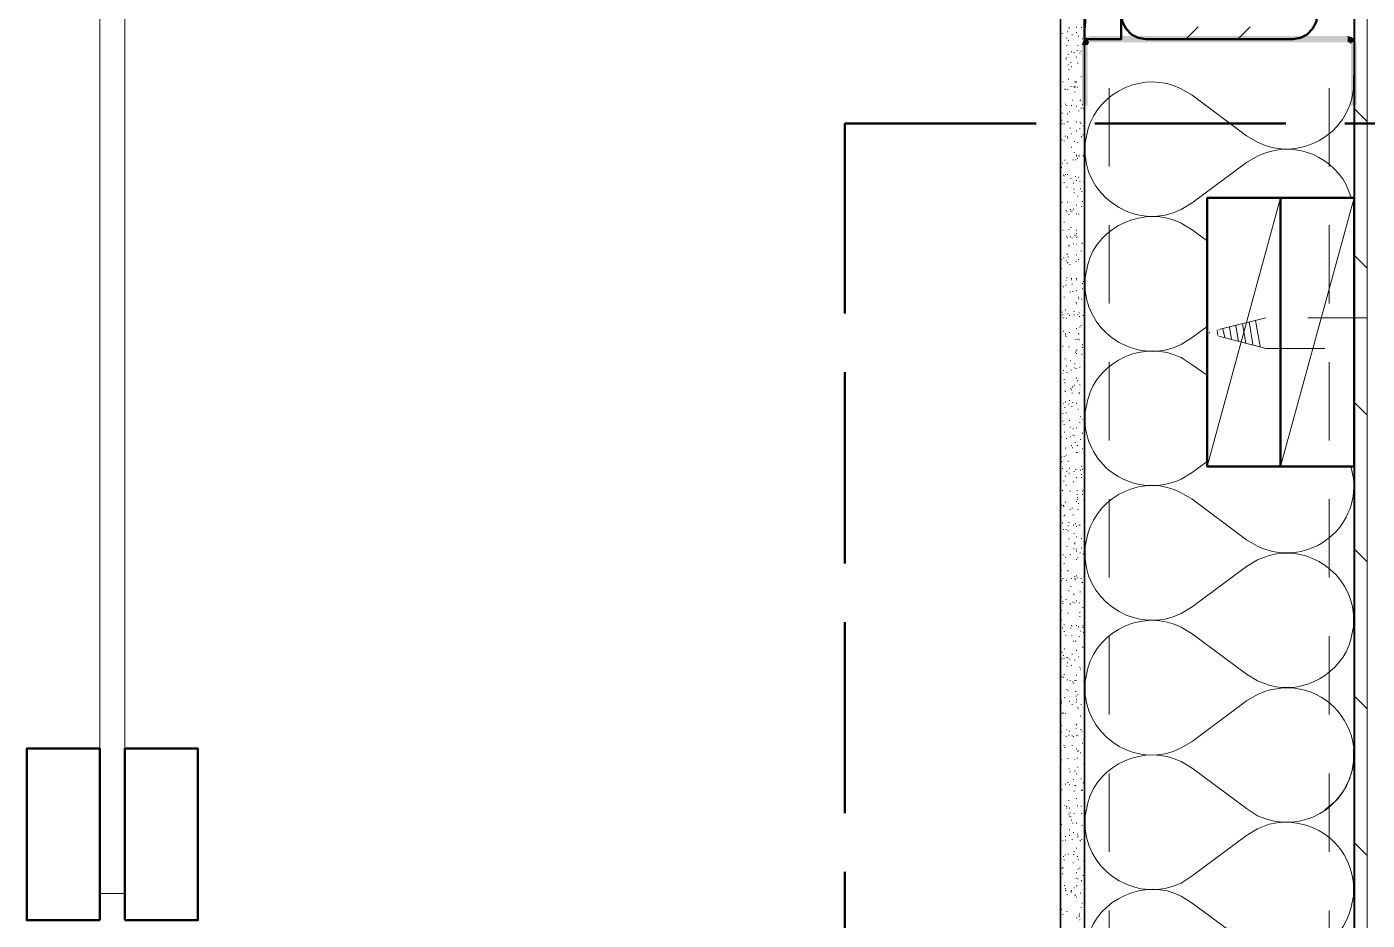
# Model space of a CAD drawing. Header units: inches. Extents: x 5 to 516, y -193 to 129.
# Drawn here: x 75.743 to 78.024, y -178.812 to -177.291 of the extents above; entities that cross this region are included whole.
import ezdxf

# ---------------------------------------------------------------- set-up
doc = ezdxf.new("R2010")
doc.units = ezdxf.units.IN
doc.header["$MEASUREMENT"] = 0
doc.linetypes.add('PDF_IMPORT', pattern=[1, 0.8, -0.2])
doc.layers.add('PDF8_Geometry', color=7, linetype='Continuous')
doc.layers.add('PDF8_Solid Fills', color=7, linetype='Continuous')

msp = doc.modelspace()

# ---------------------------------------------------------------- hatches: boundary and pattern name
at = {"layer": 'PDF8_Solid Fills', "transparency": 33554559}
for points in [[(77.5510687, -177.3180039), (77.5466242, -177.309115), (77.5410687, -177.3146706), (77.5499574, -177.3202269)], [(77.5544051, -177.3068929), (77.5466273, -177.3091151), (77.5510718, -177.3180047), (77.5544051, -177.318004), (77.9910718, -177.3180047), (77.9910718, -177.3068929)], [(77.9944051, -177.3180039), (77.9988496, -177.309115), (77.9910718, -177.3068928), (77.991072, -177.3180047)], [(77.5388479, -177.4257826), (77.5488479, -177.4257826), (77.5488486, -177.3224493), (77.5388479, -177.3224493)], [(77.5499612, -177.320227), (77.5410723, -177.3146715), (77.5388501, -177.3224493), (77.5488497, -177.322449)], [(78.0066259, -177.322449), (78.0044037, -177.3146712), (77.9955141, -177.3202267), (77.9966259, -177.322449), (77.9966252, -177.4257823), (78.0066259, -177.4257823)]]:
    msp.add_hatch(color=256, dxfattribs=at).paths.add_polyline_path(points)

# ---------------------------------------------------------------- linework, layer by layer
at = {"layer": 'PDF8_Geometry', "lineweight": 35}
for points in [[(78.0021816, -189.8957837), (78.0021816, -171.2291155), (78.0432928, -171.2291155), (78.0432928, -189.8957837)], [(77.5021816, -189.854672), (77.5021816, -177.2702266), (77.5432927, -177.2702266), (77.5432927, -189.854672)]]:
    msp.add_lwpolyline(points, close=True, dxfattribs=at)
at = {"layer": 'PDF8_Geometry', "lineweight": 15}
for points in [[(78.0032938, -189.8957831), (78.0032938, -171.229115)], [(78.024403, -189.8957831), (78.024403, -171.229115)], [(77.5432922, -177.3124494), (77.6055144, -176.479116)], [(75.9099591, -176.5246708), (75.8677368, -176.5246708), (75.8677368, -178.7668932)], [(75.9099596, -176.5246708), (75.9099596, -178.7668932)], [(77.5055167, -177.3035597), (77.5055167, -177.3024486)], [(77.5132945, -177.3113372), (77.5132945, -177.3102261)], [(77.5144056, -177.2991154), (77.5144056, -177.3002265)], [(77.5166279, -177.292449), (77.5166279, -177.2935601)], [(77.517739, -177.2935601), (77.517739, -177.292449)], [(77.5221834, -177.3057818), (77.5221834, -177.3046708)], [(77.5299612, -177.291338), (77.5299612, -177.292449)], [(77.5299612, -177.3002265), (77.5299612, -177.3013376)], [(77.5332945, -177.308004), (77.5332945, -177.3068929)], [(77.5388501, -177.292449), (77.537739, -177.292449)], [(77.7155153, -177.3124494), (77.7366264, -177.2913382)], [(77.8044051, -177.3124494), (77.8255162, -177.2913382)], [(77.5032945, -177.3324486), (77.5032945, -177.3313375)], [(77.5132945, -177.322449), (77.5132945, -177.32356)], [(77.5166279, -177.3146704), (77.5155168, -177.3146704)], [(77.5310723, -177.3324486), (77.5310723, -177.3313375)], [(77.5321834, -177.322449), (77.5321834, -177.32356)], [(77.537739, -177.3335596), (77.537739, -177.3324486)], [(77.5399612, -177.3113372), (77.5399612, -177.3124482)], [(77.5421834, -177.3246711), (77.5421834, -177.32356)], [(77.5121834, -177.3446703), (77.5121834, -177.3435592)], [(77.5121834, -177.3457825), (77.5121834, -177.3468935)], [(77.5155168, -177.3391149), (77.5155168, -177.3380039)], [(77.5155168, -177.3568931), (77.5155168, -177.3557821)], [(77.5199612, -177.3524489), (77.5199612, -177.3513378)], [(77.5210723, -177.3346707), (77.5210723, -177.3335596)], [(77.5255167, -177.3357817), (77.5255167, -177.3346707)], [(77.5299612, -177.3424481), (77.5299612, -177.3435592)], [(77.5321834, -177.3535599), (77.5321834, -177.3524489)], [(77.5355167, -177.3357817), (77.5355167, -177.3368928)], [(77.5421834, -177.3468935), (77.5432945, -177.3468935)], [(78.0021816, -177.3435603), (78.0021816, -177.3424492)], [(78.0032938, -177.3480046), (78.0021827, -177.3468935)], [(77.5166279, -177.3646706), (77.5166279, -177.3635595)], [(77.5210723, -177.3602263), (77.5210723, -177.3591153)], [(77.537739, -177.3768934), (77.537739, -177.3757824)], [(77.5421834, -177.371337), (77.5432945, -177.371337)], [(78.0010723, -177.3968939), (78.0010723, -177.3746717)], [(77.5032945, -177.3813377), (77.5032945, -177.3824488)], [(77.5066278, -177.385782), (77.5066278, -177.3846709)], [(77.5099612, -177.3968926), (77.5110723, -177.3980037)], [(77.5155168, -177.3980037), (77.5144056, -177.3980037)], [(77.5166279, -177.3802267), (77.5155168, -177.3802267)], [(77.5199612, -177.3924484), (77.5199612, -177.3935594)], [(77.5255167, -177.3946705), (77.5255167, -177.3935594), (77.5255167, -177.3924484)], [(77.5266279, -177.385782), (77.5266279, -177.3846709)], [(77.527739, -177.3935594), (77.5266279, -177.3935594)], [(77.5266279, -177.4024491), (77.5266279, -177.401338)], [(77.527739, -177.385782), (77.5288501, -177.385782)], [(77.5299612, -177.3846709), (77.5299612, -177.385782)], [(77.5310723, -177.3946705), (77.5310723, -177.3935594)], [(77.5432945, -177.3968926), (77.5432945, -177.3957816)], [(77.707739, -177.3968939), (77.7266279, -177.408005), (77.8188501, -177.4768939), (77.837739, -177.488005)], [(77.5132945, -177.4246704), (77.5132945, -177.4257815)], [(77.5210723, -177.4257815), (77.5210723, -177.4246704)], [(77.5232945, -177.416893), (77.5232945, -177.4157819)], [(77.5355167, -177.416893), (77.5366279, -177.416893), (77.5366279, -177.4157819)], [(77.5399612, -177.4246704), (77.5399612, -177.4235593)], [(77.5032945, -177.4257815), (77.5044056, -177.4268925)], [(77.5055167, -177.4391154), (77.5055167, -177.4380043)], [(77.5144056, -177.4402265), (77.5144056, -177.4391154)], [(77.517739, -177.4357822), (77.517739, -177.4368933)], [(77.5299612, -177.4268925), (77.5299612, -177.4257815)], [(77.5344056, -177.4346711), (77.5332945, -177.4346711)], [(77.537739, -177.4291158), (77.537739, -177.4302269)], [(77.5410723, -177.4291158), (77.5410723, -177.4302269)], [(78.024403, -177.4524493), (78.0032918, -177.4313382)], [(77.5044056, -177.4502261), (77.5055167, -177.4502261)], [(77.5055167, -177.4557814), (77.5055167, -177.4568936)], [(77.5088501, -177.4557814), (77.5088501, -177.4568936)], [(77.5144056, -177.4524482), (77.5155168, -177.4535593)], [(77.5188501, -177.464671), (77.5188501, -177.46356)], [(77.5299612, -177.4524482), (77.5299612, -177.4535593)], [(77.5299612, -177.4691153), (77.5299612, -177.4680043)], [(77.5355167, -177.4535593), (77.5366279, -177.4535593)], [(77.5355167, -177.464671), (77.5355167, -177.4657821)], [(77.537739, -177.4557814), (77.5366279, -177.4557814)], [(77.5421834, -177.4602268), (77.5410723, -177.4602268)], [(77.5488501, -177.4668939), (77.5444056, -177.4891161), (77.5444056, -177.5102272)], [(77.5032945, -177.4846714), (77.5032945, -177.4857824)], [(77.5055167, -177.4835592), (77.5044056, -177.4835592)], [(77.5088501, -177.4846714), (77.5088501, -177.4857824)], [(77.5110723, -177.4780038), (77.5110723, -177.4768928)], [(77.5144056, -177.4791149), (77.5144056, -177.4780038)], [(77.5144056, -177.481337), (77.5144056, -177.480226)], [(77.5210723, -177.4735596), (77.5199612, -177.4735596)], [(77.5255167, -177.4857824), (77.5266279, -177.4868935)], [(77.5321834, -177.4880046), (77.5321834, -177.4891156)], [(77.537739, -177.4780038), (77.5388501, -177.4791149)], [(77.5410723, -177.4757817), (77.5410723, -177.4746706)], [(77.5210723, -177.495782), (77.5210723, -177.4968931)], [(77.5255167, -177.5057816), (77.5255167, -177.5046706)], [(77.5299612, -177.511337), (77.5299612, -177.5102259), (77.5299612, -177.5091148)], [(77.5321834, -177.5157823), (77.5310723, -177.5157823)], [(77.5344056, -177.5102259), (77.5344056, -177.5091148)], [(77.5344056, -177.5124491), (77.5344056, -177.511337)], [(77.5410723, -177.5102259), (77.5410723, -177.5091148)], [(77.5410723, -177.5124491), (77.5410723, -177.511337)], [(77.8377363, -177.5113375), (77.8188474, -177.5224487)], [(77.5032945, -177.5191156), (77.5032945, -177.5180045)], [(77.5044056, -177.5313373), (77.5044056, -177.5302262)], [(77.5066278, -177.5235598), (77.5055167, -177.5235598)], [(77.5099612, -177.5180045), (77.5099612, -177.5191156)], [(77.5144056, -177.5235598), (77.5132945, -177.5235598)], [(77.5232945, -177.5180045), (77.5244056, -177.5180045)], [(77.5288501, -177.5180045), (77.527739, -177.5180045)], [(77.707739, -177.6024495), (77.7266279, -177.5913384), (77.8188501, -177.5224495)], [(77.507739, -177.5446712), (77.507739, -177.5435601)], [(77.5088501, -177.5457823), (77.5088501, -177.5446712)], [(77.5088501, -177.5568929), (77.5088501, -177.5557819)], [(77.5110723, -177.5435601), (77.5110723, -177.5424491)], [(77.5144056, -177.5435601), (77.5144056, -177.5424491)], [(77.5199612, -177.5502265), (77.5199612, -177.5491155)], [(77.5244056, -177.558004), (77.5244056, -177.5568929)], [(77.527739, -177.5468933), (77.527739, -177.5457823)], [(77.5299612, -177.5535597), (77.5299612, -177.5524486)], [(77.5332945, -177.5468933), (77.5332945, -177.5480044)], [(77.5355167, -177.5535597), (77.5355167, -177.5546708)], [(77.5421834, -177.5568929), (77.5421834, -177.5557819)], [(77.9966252, -177.5802264), (77.9888474, -177.5602264)], [(77.5032945, -177.5713379), (77.5021834, -177.5713379)], [(77.5255167, -177.5680047), (77.5244056, -177.5680047)], [(77.5255167, -177.5746711), (77.5255167, -177.57356)], [(77.5321834, -177.5802264), (77.5321834, -177.5791154)], [(77.5366279, -177.5680047), (77.5366279, -177.5668925)], [(77.5388501, -177.5713379), (77.5388501, -177.572449)], [(77.8766255, -177.5824486), (77.7521811, -178.0402264)], [(78.0021816, -177.5824486), (77.8766261, -178.0402264)], [(78.0021816, -177.5757822), (78.0021816, -177.5691155)], [(78.0021816, -177.572449), (78.0021816, -177.5713379)], [(77.5055167, -177.589115), (77.5055167, -177.590226)], [(77.5121834, -177.6035599), (77.5121834, -177.604671)], [(77.5132945, -177.6068932), (77.5132945, -177.6057821)], [(77.5144056, -177.590226), (77.5144056, -177.589115)], [(77.5188501, -177.6024489), (77.5199612, -177.6024489)], [(77.5199612, -177.6057821), (77.5199612, -177.604671)], [(77.5221834, -177.6057821), (77.5221834, -177.604671)], [(77.5244056, -177.6024489), (77.5244056, -177.6013378)], [(77.5299612, -177.5957825), (77.5299612, -177.5946703)], [(77.5388501, -177.5980046), (77.5388501, -177.5968936)], [(77.5399612, -177.589115), (77.5399612, -177.5880039)], [(78.0032938, -177.5980046), (78.0021827, -177.5968935)], [(77.5088501, -177.6246713), (77.5088501, -177.6235603)], [(77.5166279, -177.6113374), (77.5166279, -177.6102264)], [(77.5299612, -177.6091153), (77.5299612, -177.6102264)], [(77.5332945, -177.6102264), (77.5344056, -177.6102264)], [(77.7521816, -177.6557823), (77.7266261, -177.6368934), (77.7077372, -177.6257823)], [(77.5032945, -177.6380041), (77.5032945, -177.6391152)], [(77.5066278, -177.6368931), (77.5066278, -177.6380041)], [(77.5132945, -177.6480037), (77.5121834, -177.6480037)], [(77.5144056, -177.651338), (77.5144056, -177.6502259)], [(77.5166279, -177.6368931), (77.5166279, -177.635782)], [(77.5188501, -177.6491148), (77.5199612, -177.6491148)], [(77.5199612, -177.6335599), (77.5199612, -177.6324488)], [(77.5221834, -177.651338), (77.5221834, -177.6502259)], [(77.5266279, -177.6468927), (77.5266279, -177.6457816)], [(77.5288501, -177.6480037), (77.5288501, -177.6468927)], [(77.5299612, -177.6368931), (77.5299612, -177.6380041)], [(77.5299612, -177.6435595), (77.5299612, -177.6424484)], [(77.5310723, -177.6502259), (77.5299612, -177.6502259)], [(77.5166279, -177.6635598), (77.5166279, -177.6624487)], [(77.5166279, -177.6646708), (77.517739, -177.6646708)], [(77.5244056, -177.6613376), (77.5244056, -177.6602266)], [(77.5299612, -177.6613376), (77.5288501, -177.6613376)], [(77.537739, -177.6735594), (77.537739, -177.6724483)], [(77.5388501, -177.6591155), (77.5399612, -177.6602266)], [(77.5044056, -177.6880044), (77.5044056, -177.6868933)], [(77.5088501, -177.6846712), (77.507739, -177.6846712)], [(77.5121834, -177.6902265), (77.5121834, -177.6891154)], [(77.5132945, -177.6780036), (77.5144056, -177.6791158)], [(77.5155168, -177.6924486), (77.5144056, -177.6924486), (77.5144056, -177.6935597)], [(77.5155168, -177.6835601), (77.5155168, -177.682449)], [(77.517739, -177.6957818), (77.5188501, -177.6957818)], [(77.5288501, -177.6902265), (77.5288501, -177.6913375)], [(77.5299612, -177.6791158), (77.5299612, -177.6802269)], [(77.5332945, -177.6880044), (77.5332945, -177.6868933)], [(77.5488483, -177.6957823), (77.5444038, -177.7180045), (77.5444038, -177.7402268)], [(78.024403, -177.7024493), (78.0032918, -177.6813382)], [(77.5044056, -177.7035593), (77.5044056, -177.7024482)], [(77.5132945, -177.7180043), (77.5132945, -177.7191153)], [(77.5210723, -177.7202264), (77.5210723, -177.7191153)], [(77.5210723, -177.7224485), (77.5210723, -177.7213375)], [(77.5299612, -177.7202264), (77.5299612, -177.7191153)], [(77.5299612, -177.7213375), (77.5299612, -177.7224485)], [(77.5032945, -177.7435599), (77.5032945, -177.744671)], [(77.507739, -177.7335592), (77.507739, -177.7346714)], [(77.5121834, -177.7313371), (77.5110723, -177.7313371)], [(77.5121834, -177.7235596), (77.5121834, -177.7224485)], [(77.5188501, -177.7435599), (77.5188501, -177.7424488)], [(77.5221834, -177.730226), (77.5221834, -177.7291149)], [(77.5232945, -177.7424488), (77.5232945, -177.7413378)], [(77.5299612, -177.7413378), (77.5299612, -177.7402267)], [(77.5399612, -177.7291149), (77.5399612, -177.7280039)], [(77.5399612, -177.7368935), (77.5399612, -177.7380046)], [(77.5410723, -177.7246707), (77.5410723, -177.7257817)], [(77.5432945, -177.730226), (77.5432945, -177.7291149)], [(77.5021834, -177.7513374), (77.5021834, -177.7502263)], [(77.5088501, -177.7524484), (77.5088501, -177.7513374)], [(77.5288501, -177.761337), (77.5288501, -177.7602259)], [(77.5299612, -177.7635602), (77.5299612, -177.7624492)], [(77.5332945, -177.7524484), (77.5332945, -177.7513374)], [(77.5344056, -177.7546706), (77.5332945, -177.7546706)], [(77.5388501, -177.7557816), (77.5388501, -177.7546706)], [(77.5432945, -177.7668934), (77.5432945, -177.7657824)], [(77.5021834, -177.7780041), (77.5021834, -177.7791152)], [(77.5055167, -177.7780041), (77.5055167, -177.776893)], [(77.5066278, -177.7813373), (77.5066278, -177.7824484)], [(77.5066278, -177.7868926), (77.507739, -177.7868926)], [(77.5110723, -177.7735598), (77.5110723, -177.7724488)], [(77.5121834, -177.7880037), (77.5121834, -177.7868926)], [(77.5144056, -177.7802262), (77.5155168, -177.7802262)], [(77.517739, -177.7835594), (77.517739, -177.7824484)], [(77.5255167, -177.776893), (77.5255167, -177.775782)], [(77.5255167, -177.7813373), (77.5255167, -177.7824484)], [(77.5321834, -177.7824484), (77.5321834, -177.7813373)], [(77.5344056, -177.7780041), (77.5344056, -177.7791152)], [(77.5355167, -177.7846705), (77.5344056, -177.7846705)], [(77.5410723, -177.7824484), (77.5410723, -177.7835594)], [(77.5032945, -177.8113372), (77.5021834, -177.8113372)], [(77.507739, -177.8102261), (77.507739, -177.8091151)], [(77.517739, -177.8124483), (77.517739, -177.8113372)], [(77.5299612, -177.8057819), (77.5299612, -177.8046708)], [(77.5355167, -177.8024487), (77.5355167, -177.8035597)], [(77.537739, -177.8002265), (77.537739, -177.7991155)], [(77.7077372, -177.832449), (77.7266261, -177.8202268), (77.7521816, -177.8013379)], [(77.7688465, -177.8080051), (77.7699576, -177.816894)], [(77.7788472, -177.8057819), (77.7821805, -177.8202263)], [(77.7899601, -177.8024487), (77.7932935, -177.8235598)], [(77.8010685, -177.8002265), (77.805513, -177.8268932)], [(77.8121814, -177.7968933), (77.817737, -177.8302267)], [(77.8232944, -177.7935601), (77.829961, -177.832449)], [(77.8344028, -177.791338), (77.8421805, -177.8357825)], [(77.5066278, -177.8357818), (77.5066278, -177.8346707)], [(77.5110723, -177.8146704), (77.5110723, -177.8135593)], [(77.5110723, -177.8168925), (77.5110723, -177.8157815)], [(77.5121834, -177.8191158), (77.5121834, -177.8180047)], [(77.527739, -177.8235601), (77.5288501, -177.8235601)], [(77.5321834, -177.822449), (77.5321834, -177.8235601)], [(77.5332945, -177.8135593), (77.5344056, -177.8146704)], [(77.5344056, -177.8246711), (77.5344056, -177.8235601)], [(77.5399612, -177.8335597), (77.5399612, -177.8324486)], [(77.5021834, -177.8513378), (77.5021834, -177.8502268)], [(77.5110723, -177.8568932), (77.5099612, -177.8568932)], [(77.5166279, -177.8357818), (77.5166279, -177.8368929)], [(77.527739, -177.8446703), (77.527739, -177.8457825)], [(77.5288501, -177.8435592), (77.5288501, -177.8424482)], [(77.5310723, -177.8413371), (77.5299612, -177.8413371)], [(77.5299612, -177.8480046), (77.5299612, -177.8468936)], [(77.5388501, -177.8480046), (77.5388501, -177.8491157)], [(77.5399612, -177.8368929), (77.5399612, -177.8380039)], [(77.5432945, -177.8446703), (77.5432945, -177.8435592)], [(77.7521816, -177.8846709), (77.7266261, -177.8668932), (77.7077372, -177.8546709)], [(78.0032938, -177.8480046), (78.0021827, -177.8468935)], [(77.5021834, -177.8691149), (77.5021834, -177.8680038)], [(77.5032945, -177.8735603), (77.5032945, -177.8724481)], [(77.5066278, -177.8813377), (77.5066278, -177.8802267)], [(77.507739, -177.8768935), (77.507739, -177.8757824)], [(77.5121834, -177.8691149), (77.5132945, -177.8691149)], [(77.5132945, -177.8802267), (77.5132945, -177.8791156)], [(77.5199612, -177.8602264), (77.5188501, -177.8602264)], [(77.5210723, -177.8757824), (77.5199612, -177.8757824)], [(77.5255167, -177.8724481), (77.5255167, -177.871337)], [(77.5266279, -177.8657817), (77.5266279, -177.8646706)], [(77.5288501, -177.8724481), (77.5288501, -177.8735603)], [(77.5355167, -177.870226), (77.5355167, -177.871337)], [(77.5088501, -177.8924484), (77.5088501, -177.8913373)], [(77.5099612, -177.8980037), (77.5099612, -177.8968927)], [(77.5232945, -177.9024491), (77.5232945, -177.9035602)], [(77.5266279, -177.9013381), (77.5255167, -177.9013381)], [(77.5299612, -177.8902263), (77.5299612, -177.8891152)], [(77.5321834, -177.8935595), (77.5310723, -177.8946705)], [(77.5355167, -177.9002259), (77.5355167, -177.9013381)], [(77.5421834, -177.9024491), (77.5432945, -177.9024491)], [(77.5099612, -177.9113377), (77.5110723, -177.9124487)], [(77.5199612, -177.9068934), (77.5188501, -177.9080045)], [(77.5210723, -177.9102266), (77.5210723, -177.9091155)], [(77.5221834, -177.9057823), (77.5221834, -177.9046713)], [(77.5221834, -177.9157819), (77.5221834, -177.9146709)], [(77.5344056, -177.9146709), (77.5344056, -177.9135598)], [(77.5344056, -177.916893), (77.5344056, -177.9157819)], [(77.5066278, -177.9502261), (77.5066278, -177.949115)], [(77.507739, -177.932449), (77.507739, -177.9335601)], [(77.5099612, -177.9402265), (77.5099612, -177.9391154)], [(77.5110723, -177.9302269), (77.5110723, -177.9291158)], [(77.5121834, -177.949115), (77.5121834, -177.948004)], [(77.5166279, -177.9335601), (77.5166279, -177.9346712)], [(77.517739, -177.9280037), (77.517739, -177.9268926)], [(77.5210723, -177.9380044), (77.5221834, -177.9380044)], [(77.5232945, -177.931338), (77.5232945, -177.9302269)], [(77.5299612, -177.932449), (77.5299612, -177.931338)], [(77.5332945, -177.9424486), (77.5321834, -177.9424486)], [(77.5432945, -177.9424486), (77.5432945, -177.9413376)], [(78.024403, -177.9524494), (78.0032918, -177.9313383)], [(77.5066278, -177.96356), (77.5066278, -177.962449)], [(77.5088501, -177.9680043), (77.5088501, -177.9691153)], [(77.517739, -177.962449), (77.517739, -177.9613379)], [(77.5355167, -177.9657822), (77.5355167, -177.9646711)], [(77.5366279, -177.9557814), (77.5366279, -177.9546704)], [(77.5399612, -177.9602268), (77.5399612, -177.9591158)], [(77.5044056, -177.9902267), (77.5044056, -177.9891157)], [(77.5099612, -177.9813371), (77.5088501, -177.9813371)], [(77.5132945, -177.9924489), (77.5121834, -177.9924489)], [(77.5188501, -177.9735596), (77.5188501, -177.9724486)], [(77.5188501, -177.9902267), (77.5188501, -177.9891157)], [(77.5232945, -177.9757818), (77.5244056, -177.9757818)], [(77.5232945, -177.9857825), (77.5232945, -177.9868935)], [(77.5255167, -177.9880046), (77.5255167, -177.9868935)], [(77.5299612, -177.9735596), (77.5299612, -177.9746707)], [(77.5366279, -177.994671), (77.5366279, -177.9935599)], [(77.5399612, -177.9835592), (77.5399612, -177.9824481)], [(77.5110723, -178.0091149), (77.5110723, -178.0080038)], [(77.5210723, -178.0046706), (77.5210723, -178.0035595)], [(77.5232945, -178.0080038), (77.5221834, -178.0080038)], [(77.527739, -177.9991153), (77.5266279, -177.9991153)], [(77.5299612, -178.0157824), (77.5299612, -178.0168935)], [(77.5321834, -178.0035595), (77.5310723, -178.0046706)], [(77.5310723, -178.0168935), (77.5310723, -178.0157824)], [(77.5399612, -178.0102259), (77.5399612, -178.0091149)], [(77.5032945, -178.0302262), (77.5032945, -178.0313373)], [(77.5044056, -178.0246709), (77.5044056, -178.0235599)], [(77.5055167, -178.0313373), (77.5044056, -178.0313373)], [(77.5088501, -178.0235599), (77.5088501, -178.0224488)], [(77.5121834, -178.0213377), (77.5121834, -178.0202266)], [(77.5155168, -178.0302262), (77.5155168, -178.0313373)], [(77.5388501, -178.0391148), (77.5388501, -178.040227)], [(77.5055167, -178.0435602), (77.5066278, -178.0435602)], [(77.5110723, -178.056893), (77.5110723, -178.0557819)], [(77.5132945, -178.0491155), (77.5132945, -178.0480044)], [(77.517739, -178.0513376), (77.5166279, -178.0513376)], [(77.517739, -178.0435602), (77.517739, -178.0424491)], [(77.5255167, -178.0480044), (77.5255167, -178.0491155)], [(77.527739, -178.0446712), (77.5288501, -178.0457823)], [(77.5299612, -178.058004), (77.5299612, -178.0591151)], [(77.5366279, -178.0468934), (77.5366279, -178.0457823)], [(77.5388501, -178.0535598), (77.537739, -178.0535598)], [(77.5388501, -178.058004), (77.5388501, -178.0591151)], [(77.5399612, -178.0457823), (77.5399612, -178.0446712)], [(77.5032945, -178.0824486), (77.5032945, -178.0835597)], [(77.5066278, -178.0802265), (77.5055167, -178.0813375)], [(77.5088501, -178.0646704), (77.507739, -178.0646704)], [(77.5121834, -178.072449), (77.5121834, -178.0713379)], [(77.5188501, -178.0824486), (77.5188501, -178.0813375)], [(77.5244056, -178.0668926), (77.5244056, -178.0657815)], [(77.5310723, -178.0802265), (77.5310723, -178.0813375)], [(77.5399612, -178.0813375), (77.5410723, -178.0813375)], [(77.5044056, -178.1068932), (77.5044056, -178.1057821)], [(77.507739, -178.1068932), (77.507739, -178.1057821)], [(77.507739, -178.1080042), (77.5088501, -178.1080042)], [(77.5110723, -178.1002268), (77.5110723, -178.1013379)], [(77.5299612, -178.1002268), (77.5299612, -178.0991157)], [(77.5310723, -178.0880039), (77.5310723, -178.0868929)], [(77.5321834, -178.0935593), (77.5310723, -178.0935593)], [(77.5310723, -178.0968936), (77.5310723, -178.0957825)], [(77.5332945, -178.10356), (77.5332945, -178.1024489)], [(77.5399612, -178.0880039), (77.5399612, -178.0868929)], [(77.5421834, -178.0980047), (77.5421834, -178.0968936)], [(78.0032938, -178.0980047), (78.0021827, -178.0968935)], [(77.5088501, -178.1235603), (77.5088501, -178.1246714)], [(77.5099612, -178.1235603), (77.5099612, -178.1224481)], [(77.5188501, -178.1135596), (77.5188501, -178.1124485)], [(77.5221834, -178.1113375), (77.5221834, -178.1102264)], [(77.5244056, -178.1224481), (77.5232945, -178.1224481)], [(77.5321834, -178.1124485), (77.5321834, -178.1135596)], [(77.5055167, -178.135782), (77.5066278, -178.135782)], [(77.507739, -178.1480038), (77.507739, -178.1468927)], [(77.5121834, -178.1480038), (77.5121834, -178.1468927)], [(77.5155168, -178.1413374), (77.5155168, -178.1402263)], [(77.5155168, -178.1502259), (77.5155168, -178.1491148)], [(77.5166279, -178.135782), (77.5166279, -178.134671)], [(77.5244056, -178.1402263), (77.5244056, -178.1391152)], [(77.5255167, -178.1546713), (77.5255167, -178.1535602)], [(77.527739, -178.1368931), (77.527739, -178.1380042)], [(77.5299612, -178.1424484), (77.5299612, -178.1413374)], [(77.5344056, -178.1391152), (77.5344056, -178.1402263)], [(77.5355167, -178.1402263), (77.5355167, -178.1391152)], [(77.5488501, -178.1546709), (77.5444056, -178.175782), (77.5444056, -178.1980042)], [(77.5021834, -178.1746705), (77.5021834, -178.1735594)], [(77.5032945, -178.165782), (77.5032945, -178.166893)], [(77.5166279, -178.1635598), (77.5166279, -178.1624488)], [(77.5266279, -178.1702262), (77.5266279, -178.1691151)], [(77.5266279, -178.1724483), (77.5266279, -178.1713373)], [(77.5299612, -178.1602266), (77.5299612, -178.1591155)], [(77.537739, -178.1624488), (77.5388501, -178.1624488)], [(77.507739, -178.1902265), (77.5066278, -178.1902265)], [(77.5110723, -178.1935597), (77.5110723, -178.1946708)], [(77.5188501, -178.1891155), (77.5188501, -178.1902265)], [(77.5244056, -178.1802269), (77.5255167, -178.1802269)], [(77.5299612, -178.181338), (77.5299612, -178.1802269)], [(77.5299612, -178.1846712), (77.5299612, -178.1835601)], [(77.5299612, -178.198004), (77.5299612, -178.1991151)], [(77.5321834, -178.1957819), (77.5321834, -178.1946708)], [(77.5366279, -178.1868933), (77.5355167, -178.1868933)], [(77.5388501, -178.1791159), (77.537739, -178.1791159)], [(77.5410723, -178.1891155), (77.5410723, -178.1880044)], [(77.857739, -178.1913384), (77.837739, -178.1991162), (77.8188501, -178.2102273)], [(78.024403, -178.2024494), (78.0032918, -178.1813383)], [(77.5032945, -178.2157822), (77.5044056, -178.2168932)], [(77.5088501, -178.2046704), (77.5088501, -178.2057815)], [(77.5144056, -178.2168932), (77.5155168, -178.2180043)], [(77.5432945, -178.2213375), (77.5432945, -178.2202264)], [(77.707739, -178.2902264), (77.7266279, -178.2791153), (77.8188501, -178.2102264)], [(77.5021834, -178.2468931), (77.5021834, -178.2457821)], [(77.5044056, -178.2346714), (77.5044056, -178.2335592)], [(77.5066278, -178.2313371), (77.5066278, -178.230226)], [(77.5132945, -178.2335592), (77.5121834, -178.2335592)], [(77.5199612, -178.24356), (77.5199612, -178.244671)], [(77.5210723, -178.2313371), (77.5210723, -178.230226)], [(77.5266279, -178.2280039), (77.5266279, -178.2268928)], [(77.5266279, -178.2313371), (77.5266279, -178.230226)], [(77.527739, -178.2335592), (77.527739, -178.2324482)], [(77.5299612, -178.2268928), (77.5299612, -178.2257818)], [(77.5310723, -178.229115), (77.5310723, -178.230226)], [(77.537739, -178.2313371), (77.537739, -178.230226)], [(77.5399612, -178.2380046), (77.5399612, -178.2368936), (77.5388501, -178.2368936)], [(77.5044056, -178.261337), (77.5044056, -178.2624492)], [(77.5121834, -178.2668935), (77.5121834, -178.2657824)], [(77.5166279, -178.2524485), (77.5166279, -178.2513374)], [(77.5244056, -178.2568927), (77.5255167, -178.2580038)], [(77.5299612, -178.2691156), (77.5299612, -178.2680045)], [(77.5355167, -178.2535596), (77.5366279, -178.2535596)], [(77.5432945, -178.2546706), (77.5432945, -178.2535596)], [(77.5044056, -178.2857816), (77.5044056, -178.2846705)], [(77.5066278, -178.2702267), (77.5066278, -178.2691156)], [(77.5066278, -178.2735599), (77.5066278, -178.2724488)], [(77.5155168, -178.290227), (77.5155168, -178.2891148)], [(77.5188501, -178.2724488), (77.5188501, -178.2735599), (77.5188501, -178.2746709)], [(77.5232945, -178.2702267), (77.5232945, -178.2713377)], [(77.5266279, -178.2724488), (77.5266279, -178.2713377)], [(77.5344056, -178.2724488), (77.5344056, -178.2713377)], [(77.5355167, -178.2891148), (77.5355167, -178.2880037)], [(77.5410723, -178.2802263), (77.5399612, -178.2802263)], [(77.5432945, -178.2913381), (77.5421834, -178.2913381)], [(77.9966279, -178.3346718), (78.0010723, -178.3124495), (78.0010723, -178.2913384)], [(77.5044056, -178.3013377), (77.5044056, -178.3002266)], [(77.5088501, -178.3102262), (77.5088501, -178.3091151)], [(77.5210723, -178.3102262), (77.5210723, -178.3113372), (77.5221834, -178.3113372)], [(77.5299612, -178.3102262), (77.5299612, -178.3113372)], [(77.5332945, -178.3135594), (77.5332945, -178.3124483)], [(77.5355167, -178.2957823), (77.5355167, -178.2946713)], [(77.5410723, -178.3113372), (77.5399612, -178.3113372)], [(77.5410723, -178.3135594), (77.5410723, -178.3146704)], [(77.707739, -178.3135606), (77.7266279, -178.3246718), (77.8188501, -178.3935606), (77.837739, -178.4046718), (77.857739, -178.4124495)], [(77.5066278, -178.3146704), (77.5055167, -178.3146704)], [(77.5088501, -178.321338), (77.5088501, -178.3202269)], [(77.5121834, -178.3268933), (77.5110723, -178.3268933)], [(77.5199612, -178.3157815), (77.5199612, -178.3146704)], [(77.5221834, -178.3280044), (77.5210723, -178.3280044)], [(77.5244056, -178.338004), (77.5244056, -178.3368929)], [(77.5288501, -178.3368929), (77.527739, -178.338004)], [(77.5344056, -178.3302265), (77.5344056, -178.3291154)], [(77.5366279, -178.3202269), (77.537739, -178.3202269)], [(77.5421834, -178.322449), (77.5410723, -178.322449)], [(77.5055167, -178.3568932), (77.5055167, -178.3557821)], [(77.5099612, -178.3502268), (77.5088501, -178.3502268)], [(77.5221834, -178.3591153), (77.5221834, -178.3602264)], [(77.5299612, -178.352449), (77.5299612, -178.35356)], [(77.5399612, -178.3480047), (77.5399612, -178.3468936)], [(77.5421834, -178.3468936), (77.5421834, -178.3480047)], [(78.0032938, -178.3480047), (78.0021827, -178.3468936)], [(77.5055167, -178.3680039), (77.5055167, -178.3668928)], [(77.507739, -178.3624485), (77.507739, -178.3613375)], [(77.5088501, -178.3668928), (77.5088501, -178.3657817)], [(77.5132945, -178.3657817), (77.5132945, -178.3646707)], [(77.5132945, -178.3802267), (77.5132945, -178.3791157)], [(77.5155168, -178.3657817), (77.5144056, -178.3657817)], [(77.5144056, -178.3746714), (77.5144056, -178.3735603)], [(77.5188501, -178.3680039), (77.517739, -178.3680039)], [(77.5210723, -178.3780046), (77.5210723, -178.3791157)], [(77.5266279, -178.370226), (77.5266279, -178.3691149)], [(77.5332945, -178.3646707), (77.5332945, -178.3635596)], [(77.5355167, -178.3824489), (77.5355167, -178.3813378)], [(77.5055167, -178.3980038), (77.5044056, -178.3980038)], [(77.507739, -178.3980038), (77.507739, -178.3991148)], [(77.5088501, -178.3946706), (77.5088501, -178.3935595)], [(77.5144056, -178.4035602), (77.5144056, -178.4024492)], [(77.5188501, -178.4035602), (77.5188501, -178.4046713)], [(77.5266279, -178.4035602), (77.5266279, -178.4046713)], [(77.5288501, -178.4046713), (77.5288501, -178.4035602)], [(77.5299612, -178.3946706), (77.5299612, -178.3957816)], [(77.5366279, -178.385782), (77.5366279, -178.384671)], [(77.5488501, -178.3835606), (77.5444056, -178.4057829), (77.5444056, -178.4280051)], [(77.5032945, -178.4091156), (77.5032945, -178.4080045)], [(77.5132945, -178.4202262), (77.5132945, -178.4191152)], [(77.5155168, -178.4213373), (77.5155168, -178.4224484)], [(77.5232945, -178.4068934), (77.5232945, -178.4057824)], [(77.5255167, -178.4091156), (77.5244056, -178.4091156)], [(77.527739, -178.4224484), (77.5288501, -178.4235594)], [(77.5321834, -178.4291159), (77.5321834, -178.4280037)], [(77.5421834, -178.4068934), (77.5421834, -178.4057824)], [(77.8377381, -178.4280047), (77.8188492, -178.4391158)], [(77.5044056, -178.4402266), (77.5044056, -178.4391155)], [(77.5044056, -178.4435598), (77.5044056, -178.4424487)], [(77.5099612, -178.4335602), (77.5099612, -178.4324491)], [(77.517739, -178.4402266), (77.517739, -178.4391155)], [(77.5221834, -178.4446708), (77.5221834, -178.4457819)], [(77.5288501, -178.431338), (77.5288501, -178.430227)], [(77.5299612, -178.4368933), (77.5299612, -178.4357823)], [(77.5299612, -178.4413376), (77.5299612, -178.4402266)], [(77.5321834, -178.4502261), (77.5321834, -178.4491151)], [(77.537739, -178.4457819), (77.537739, -178.4446708)], [(77.5432945, -178.4435598), (77.5421834, -178.4435598)], [(77.707739, -178.5191162), (77.7266279, -178.5080051), (77.8188501, -178.4391162)], [(78.024403, -178.4524494), (78.0032918, -178.4313383)], [(77.5032945, -178.4580047), (77.5032945, -178.4568937)], [(77.5044056, -178.4602269), (77.5044056, -178.4591158)], [(77.5066278, -178.4591158), (77.507739, -178.4591158)], [(77.5066278, -178.4613379), (77.5066278, -178.4602269)], [(77.5110723, -178.4613379), (77.5110723, -178.4602269)], [(77.5321834, -178.4524483), (77.5332945, -178.4524483)], [(77.5366279, -178.4657822), (77.5366279, -178.4646711)], [(77.5044056, -178.4813371), (77.5044056, -178.4802261)], [(77.5044056, -178.4924489), (77.5044056, -178.4913379)], [(77.5132945, -178.4891157), (77.5132945, -178.4880046)], [(77.5166279, -178.4980042), (77.5166279, -178.4968932)], [(77.517739, -178.4913379), (77.517739, -178.4902268)], [(77.5288501, -178.4868936), (77.5288501, -178.4857825)], [(77.5299612, -178.4780039), (77.5299612, -178.479115), (77.5299612, -178.4802261)], [(77.5321834, -178.4968932), (77.5321834, -178.4980042)], [(77.5366279, -178.4880046), (77.537739, -178.4880046)], [(77.5388501, -178.4913379), (77.5388501, -178.4902268)], [(77.5432945, -178.4802261), (77.5432945, -178.479115)], [(77.5088501, -178.5157824), (77.5088501, -178.5146714)], [(77.5099612, -178.5191156), (77.5099612, -178.5180046)], [(77.5121834, -178.4991153), (77.5121834, -178.5002264)], [(77.5221834, -178.4991153), (77.5221834, -178.4980042)], [(77.5221834, -178.5157824), (77.5221834, -178.5146714)], [(77.5244056, -178.5002264), (77.5244056, -178.4991153)], [(77.5299612, -178.4980042), (77.5288501, -178.4980042)], [(77.5399612, -178.510226), (77.5399612, -178.511337)], [(77.5044056, -178.5235599), (77.5032945, -178.5235599)], [(77.5032945, -178.5302263), (77.5032945, -178.5291152)], [(77.5044056, -178.5391148), (77.5044056, -178.540227)], [(77.5155168, -178.5368927), (77.5144056, -178.5368927)], [(77.5266279, -178.5391148), (77.5266279, -178.5380037)], [(77.5299612, -178.5213378), (77.5299612, -178.5202267)], [(77.5310723, -178.5246709), (77.5321834, -178.5246709)], [(77.5310723, -178.5368927), (77.5310723, -178.5357816)], [(77.5332945, -178.5246709), (77.5332945, -178.5235599)], [(77.5366279, -178.5280042), (77.5366279, -178.5268931)], [(77.707739, -178.5424493), (77.7266279, -178.5535604), (77.8188501, -178.6224493), (77.837739, -178.6346715)], [(78.0010723, -178.5424493), (78.0010723, -178.5202271)], [(77.5032945, -178.5646705), (77.5032945, -178.5635594)], [(77.5166279, -178.5546709), (77.517739, -178.5546709)], [(77.5188501, -178.5591151), (77.5188501, -178.5602262)], [(77.5266279, -178.5580041), (77.5266279, -178.5591151)], [(77.5299612, -178.5635594), (77.5299612, -178.5624483)], [(77.5321834, -178.5524487), (77.5321834, -178.5513377)], [(77.5421834, -178.5446713), (77.5432945, -178.5446713)], [(77.5421834, -178.5457823), (77.5421834, -178.5468934)], [(77.5032945, -178.5757822), (77.5032945, -178.5768933)], [(77.5110723, -178.5802265), (77.5110723, -178.5813376)], [(77.5144056, -178.5780044), (77.5155168, -178.5780044)], [(77.517739, -178.5824487), (77.517739, -178.5813376)], [(77.5244056, -178.5735601), (77.5244056, -178.5724491)], [(77.5266279, -178.5824487), (77.5266279, -178.5835597)], [(77.527739, -178.5835597), (77.5288501, -178.5835597)], [(77.537739, -178.5724491), (77.537739, -178.571338)], [(77.5410723, -178.5780044), (77.5410723, -178.5791155)], [(77.5021834, -178.5924482), (77.5021834, -178.5913372)], [(77.5021834, -178.6113375), (77.5021834, -178.6102264)], [(77.5032945, -178.6068932), (77.5032945, -178.6057822)], [(77.5032945, -178.6102264), (77.5032945, -178.6091154)], [(77.5055167, -178.5902261), (77.5044056, -178.5902261)], [(77.5166279, -178.6080043), (77.5166279, -178.6091154)], [(77.5255167, -178.5935593), (77.5255167, -178.5924482)], [(77.5299612, -178.6057822), (77.5299612, -178.6046711)], [(77.537739, -178.5902261), (77.5388501, -178.5913372)], [(77.5399612, -178.5913372), (77.5399612, -178.5902261)], [(77.9521825, -178.6246714), (77.9699603, -178.610227)], [(78.0032938, -178.5980047), (78.0021827, -178.5968936)], [(77.5099612, -178.6180039), (77.5099612, -178.6168928)], [(77.5132945, -178.619115), (77.5121834, -178.619115)], [(77.5132945, -178.6224482), (77.5132945, -178.6213371)], [(77.5166279, -178.6313378), (77.5166279, -178.6324489)], [(77.517739, -178.6213371), (77.517739, -178.6224482)], [(77.5188501, -178.6302268), (77.5188501, -178.6291157)], [(77.5255167, -178.6302268), (77.5255167, -178.6313378)], [(77.5321834, -178.6180039), (77.5310723, -178.6180039)], [(77.537739, -178.6180039), (77.537739, -178.619115)], [(77.5388501, -178.6313378), (77.5388501, -178.6302268)], [(77.5488501, -178.6124493), (77.5444056, -178.6346715), (77.5444056, -178.6568937)], [(77.5032945, -178.6480038), (77.5021834, -178.6480038)], [(77.5044056, -178.6502259), (77.5044056, -178.6491149)], [(77.517739, -178.634671), (77.517739, -178.6357821)], [(77.5199612, -178.6368931), (77.5199612, -178.6357821)], [(77.5210723, -178.6413374), (77.5210723, -178.6424485)], [(77.5232945, -178.6480038), (77.5232945, -178.6468927)], [(77.5299612, -178.6468927), (77.5299612, -178.6480038)], [(77.5399612, -178.6513381), (77.5388501, -178.6513381)], [(77.857739, -178.6491157), (77.837739, -178.6568935), (77.8188501, -178.6680046)], [(77.5066278, -178.6780037), (77.5066278, -178.6768926)], [(77.5110723, -178.6702263), (77.5110723, -178.6691152)], [(77.5110723, -178.6757816), (77.5110723, -178.6768926)], [(77.517739, -178.6591156), (77.517739, -178.6580045)], [(77.517739, -178.6680041), (77.517739, -178.6668931)], [(77.5221834, -178.6757816), (77.5221834, -178.6746705)], [(77.5244056, -178.6624488), (77.5244056, -178.6635598)], [(77.5310723, -178.665782), (77.5321834, -178.665782)], [(77.5310723, -178.6713373), (77.5310723, -178.6702263)], [(77.5332945, -178.6691152), (77.5321834, -178.6691152)], [(77.5366279, -178.6768926), (77.5355167, -178.6780037)], [(77.5388501, -178.6757816), (77.5388501, -178.6746705)], [(77.707739, -178.749116), (77.7266279, -178.7368937), (77.8188501, -178.6680048)], [(77.5021834, -178.6902266), (77.5021834, -178.6891155)], [(77.5099612, -178.7013372), (77.5110723, -178.7013372)], [(77.5155168, -178.7002262), (77.5166279, -178.7002262)], [(77.5244056, -178.7002262), (77.5244056, -178.7013372)], [(77.5255167, -178.6957819), (77.5255167, -178.6946708)], [(77.5299612, -178.6891155), (77.5299612, -178.6902266)], [(78.024403, -178.7024494), (78.0032918, -178.6813383)], [(77.5032945, -178.7180044), (77.5032945, -178.7168933)], [(77.5055167, -178.7246707), (77.5055167, -178.7235597)], [(77.507739, -178.7224486), (77.5066278, -178.7235597)], [(77.507739, -178.7046704), (77.507739, -178.7035594)], [(77.5088501, -178.7091158), (77.5088501, -178.7102269)], [(77.5232945, -178.7146711), (77.5244056, -178.7146711)], [(77.5321834, -178.7035594), (77.5310723, -178.7046704)], [(77.5332945, -178.7102269), (77.5332945, -178.7091158)], [(77.5355167, -178.7246707), (77.5355167, -178.7235597)], [(77.5421834, -178.712449), (77.5421834, -178.711338)], [(77.5021834, -178.7313371), (77.5021834, -178.7302261)], [(77.5066278, -178.7335593), (77.5055167, -178.7335593)], [(77.5288501, -178.7413379), (77.5288501, -178.7402268)], [(77.5299612, -178.7313371), (77.5299612, -178.7324482)], [(77.5332945, -178.7257818), (77.5321834, -178.7257818)], [(77.5321834, -178.7424489), (77.5321834, -178.7413379)], [(77.5388501, -178.7446711), (77.537739, -178.7457821)], [(77.5410723, -178.7368936), (77.5410723, -178.7357825)], [(77.5432945, -178.7324482), (77.5432945, -178.7313371)], [(75.8677368, -178.7668935), (75.9099591, -178.7668935)], [(77.5088501, -178.7535596), (77.5099612, -178.7535596)], [(77.5110723, -178.7591149), (77.5110723, -178.7580039)], [(77.5121834, -178.7613371), (77.5110723, -178.7624492)], [(77.5144056, -178.7691157), (77.5132945, -178.7691157)], [(77.5199612, -178.7646714), (77.5199612, -178.7635603)], [(77.5210723, -178.7624492), (77.5210723, -178.7613371)], [(77.5210723, -178.7635603), (77.5210723, -178.7646714)], [(77.5255167, -178.7580039), (77.5255167, -178.7568928)], [(77.5266279, -178.7691157), (77.5266279, -178.7702267)], [(77.527739, -178.7691157), (77.527739, -178.7702267)], [(77.5299612, -178.7535596), (77.5310723, -178.7546707)], [(77.5366279, -178.7668929), (77.5366279, -178.7657824)], [(77.9966279, -178.792449), (78.0010723, -178.7713379), (78.0010723, -178.7491157)], [(77.5032945, -178.7857822), (77.5032945, -178.7846711)], [(77.5299612, -178.7735599), (77.5299612, -178.7724488)], [(77.537739, -178.7913375), (77.537739, -178.7902265)], [(77.5388501, -178.7835601), (77.5399612, -178.7835601)], [(77.5432945, -178.7735599), (77.5432945, -178.7724488)], [(77.707739, -178.7713379), (77.7266279, -178.7835601), (77.8188501, -178.8513379), (77.837739, -178.8635601), (77.857739, -178.8713379)], [(77.5044056, -178.7946707), (77.5044056, -178.7935597), (77.5032945, -178.7935597)], [(77.5066278, -178.8035598), (77.5066278, -178.8024487)], [(77.5132945, -178.7980045), (77.5132945, -178.7968934)], [(77.5299612, -178.8080041), (77.5299612, -178.8091152)], [(77.5355167, -178.8013377), (77.5344056, -178.8013377)], [(77.5344056, -178.8035598), (77.5344056, -178.8046709)], [(77.5344056, -178.806893), (77.5344056, -178.805782)], [(77.5355167, -178.8124489), (77.5355167, -178.8113378)]]:
    msp.add_lwpolyline(points, dxfattribs=at)
at = {"layer": 'PDF8_Geometry', "lineweight": 50}
for points in [[(77.5432922, -176.479116), (77.5432922, -177.3124494), (77.6055144, -177.3124494), (77.6055144, -176.479116)], [(77.7521816, -177.5824486), (77.7521816, -178.0402264), (77.8766261, -178.0402264), (77.8766261, -177.5824486)], [(77.8766255, -177.5824486), (77.8766255, -178.0402264), (78.0021811, -178.0402264), (78.0021811, -177.5824486)], [(75.8677368, -178.8124495), (75.8677368, -178.5202272), (75.7432924, -178.5202272), (75.7432924, -178.8124495)], [(75.9099596, -178.8124495), (75.9099596, -178.5202272), (76.0344041, -178.5202272), (76.0344041, -178.8124495)]]:
    msp.add_lwpolyline(points, close=True, dxfattribs=at)
for points in [[(77.6055164, -176.5202265), (77.6055164, -177.2702266), (77.6077386, -177.2835599), (77.6144053, -177.294671), (77.6232942, -177.304671), (77.6344053, -177.3102266), (77.6477386, -177.3124488)], [(77.6477392, -177.3124494), (77.8977392, -177.3124494), (77.9110725, -177.3102271), (77.9221836, -177.3046716), (77.9310725, -177.2946716), (77.9377392, -177.2835605), (77.9399614, -177.2702271)]]:
    msp.add_lwpolyline(points, dxfattribs=at)
at = {"layer": 'PDF8_Geometry', "linetype": 'PDF_IMPORT', "lineweight": 15, "ltscale": 0.166667}
for points in [[(77.5855149, -189.8957831), (77.5855149, -177.3124488)], [(77.9599589, -189.8957831), (77.9599589, -177.3124488)]]:
    msp.add_lwpolyline(points, dxfattribs=at)
at = {"layer": 'PDF8_Geometry', "lineweight": 15}
for points in [[(78.0021816, -177.3402269), (78.0021816, -177.3468935)], [(77.5110723, -177.4224483), (77.5110723, -177.4235593)], [(77.5132945, -177.5635593), (77.5132945, -177.5646704)], [(77.7566248, -177.8135594), (77.7555137, -177.8113372)], [(77.5132945, -178.1757815), (77.5132945, -178.1768926)]]:
    msp.add_lwpolyline(points, close=True, dxfattribs=at)
at = {"layer": 'PDF8_Geometry', "linetype": 'PDF_IMPORT', "lineweight": 50, "ltscale": 0.406667}
msp.add_lwpolyline([(82.1155152, -179.1535603), (82.1155152, -180.7568939), (77.1355133, -180.7568941), (77.135514, -177.4557821), (79.2344022, -177.4557825), (79.2344047, -179.1535598), (82.1155162, -179.1535603)], dxfattribs=at)
at = {"layer": 'PDF8_Geometry', "linetype": 'PDF_IMPORT', "lineweight": 15, "ltscale": 0.083333}
for points in [[(78.8232944, -177.7868938), (77.8521809, -177.7868938), (77.7721809, -177.8068938)], [(77.7721831, -177.8180047), (77.8521831, -177.8391158), (78.8232921, -177.839115)]]:
    msp.add_lwpolyline(points, dxfattribs=at)
at = {"layer": 'PDF8_Geometry', "lineweight": 15}
for points in [[(77.5488483, -177.9257821), (77.5444038, -177.9468932), (77.5444038, -177.9691154, 0.521581402), (77.7077372, -178.0613376), (77.7266261, -178.0502265), (77.7521816, -178.0313376)], [(77.707739, -178.0846709), (77.7266279, -178.095782), (77.8188501, -178.1646709), (77.837739, -178.175782, 0.58982122), (78.0010723, -178.0602264), (77.9966279, -178.0391153)]]:
    msp.add_lwpolyline(points, format="xyb", dxfattribs=at)
for points in [[(77.707739, -177.3968939), (77.6455168, -177.3653754), (77.5674612, -177.4005976), (77.5488501, -177.4668939)], [(77.837739, -177.488005), (77.9078316, -177.5228939), (77.9938131, -177.4753939), (78.0010723, -177.3968939)], [(77.9888474, -177.5602264), (77.9579585, -177.5057264), (77.8941992, -177.484319), (77.8377363, -177.5113375)], [(77.5444056, -177.5102272), (77.5507575, -177.5886532), (77.6373501, -177.638005), (77.707739, -177.6024495)], [(77.7077372, -177.6257823), (77.6468483, -177.5950971), (77.5666631, -177.6292638), (77.5488483, -177.6957823)], [(77.5444038, -177.7402268), (77.5519594, -177.8185416), (77.6367742, -177.8672638), (77.7077372, -177.832449)], [(77.7077372, -177.8546709), (77.645552, -177.8239487), (77.5669779, -177.8581524), (77.5488483, -177.9257821)], [(77.707739, -178.0846709), (77.6455908, -178.0516894), (77.5676279, -178.0880412), (77.5488501, -178.1546709)], [(78.0010723, -178.2913384), (77.9953501, -178.2214125), (77.9251649, -178.1728384), (77.857739, -178.1913384)], [(77.5444056, -178.1980042), (77.5507575, -178.2764301), (77.6373501, -178.325782), (77.707739, -178.2902264)], [(77.707739, -178.3135606), (77.6455168, -178.2820421), (77.5674612, -178.3172643), (77.5488501, -178.3835606)], [(77.857739, -178.4124495), (77.915776, -178.4288199), (77.9807205, -178.3930236), (77.9966279, -178.3346718)], [(77.9699603, -178.610227), (78.0563492, -178.5151714), (77.9549974, -178.376264), (77.8377381, -178.4280047)], [(77.5444056, -178.4280051), (77.552776, -178.5062273), (77.6363316, -178.5558755), (77.707739, -178.5191162)], [(77.707739, -178.5424493), (77.6468501, -178.5117641), (77.5666649, -178.5459308), (77.5488501, -178.6124493)], [(77.837739, -178.6346715), (77.9116094, -178.6679678), (77.9924057, -178.6223567), (78.0010723, -178.5424493)], [(78.0010723, -178.7491157), (77.9935353, -178.6778935), (77.9269427, -178.6322638), (77.857739, -178.6491157)], [(77.5444056, -178.6568937), (77.5519612, -178.7352086), (77.636776, -178.7839308), (77.707739, -178.749116)], [(77.707739, -178.7713379), (77.6465723, -178.739912), (77.566276, -178.7762083), (77.5488501, -178.842449)], [(77.857739, -178.8713379), (77.9155538, -178.8870787), (77.9819057, -178.851375), (77.9966279, -178.792449)]]:
    msp.add_open_spline(points, degree=3, dxfattribs=at)
at = {"layer": 'PDF8_Solid Fills', "lineweight": 50, "transparency": 33554559}
for points in [[(77.995513, -177.3202268), (77.9988463, -177.3091157), (77.9944019, -177.3180046)], [(78.004406, -177.3146715), (77.9955171, -177.320227), (77.9988505, -177.3091159)]]:
    msp.add_solid(points, dxfattribs=at)

doc.saveas('drawing.dxf')
